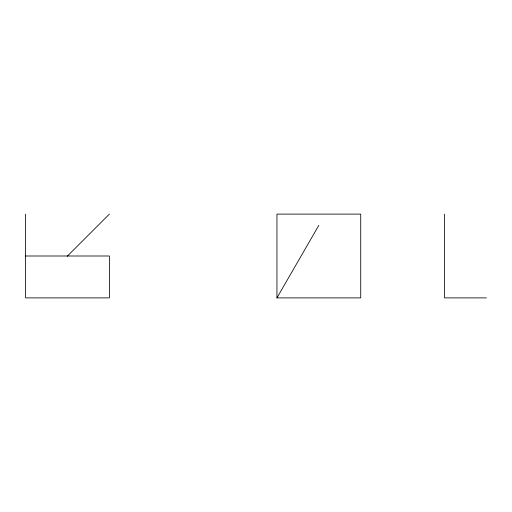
<?xml version="1.0" encoding="UTF-8"?>
<svg xmlns="http://www.w3.org/2000/svg" width="512" height="512" viewBox="0 0 512 512"><rect width="100%" height="100%" fill="white"/><g stroke="black" fill="none" stroke-linecap="round" stroke-linejoin="round"><path stroke-width="0.77" d="M276.947 297.888L276.947 214.112L360.73 214.112L360.73 297.888L276.947 297.888L318.835 225.331M67.213 256.282L109.382 214.112M25.6 256L109.382 256L109.382 297.888L25.6 297.888L25.6 214.112M486.4 297.888L444.512 297.888L444.512 214.112"/></g></svg>
